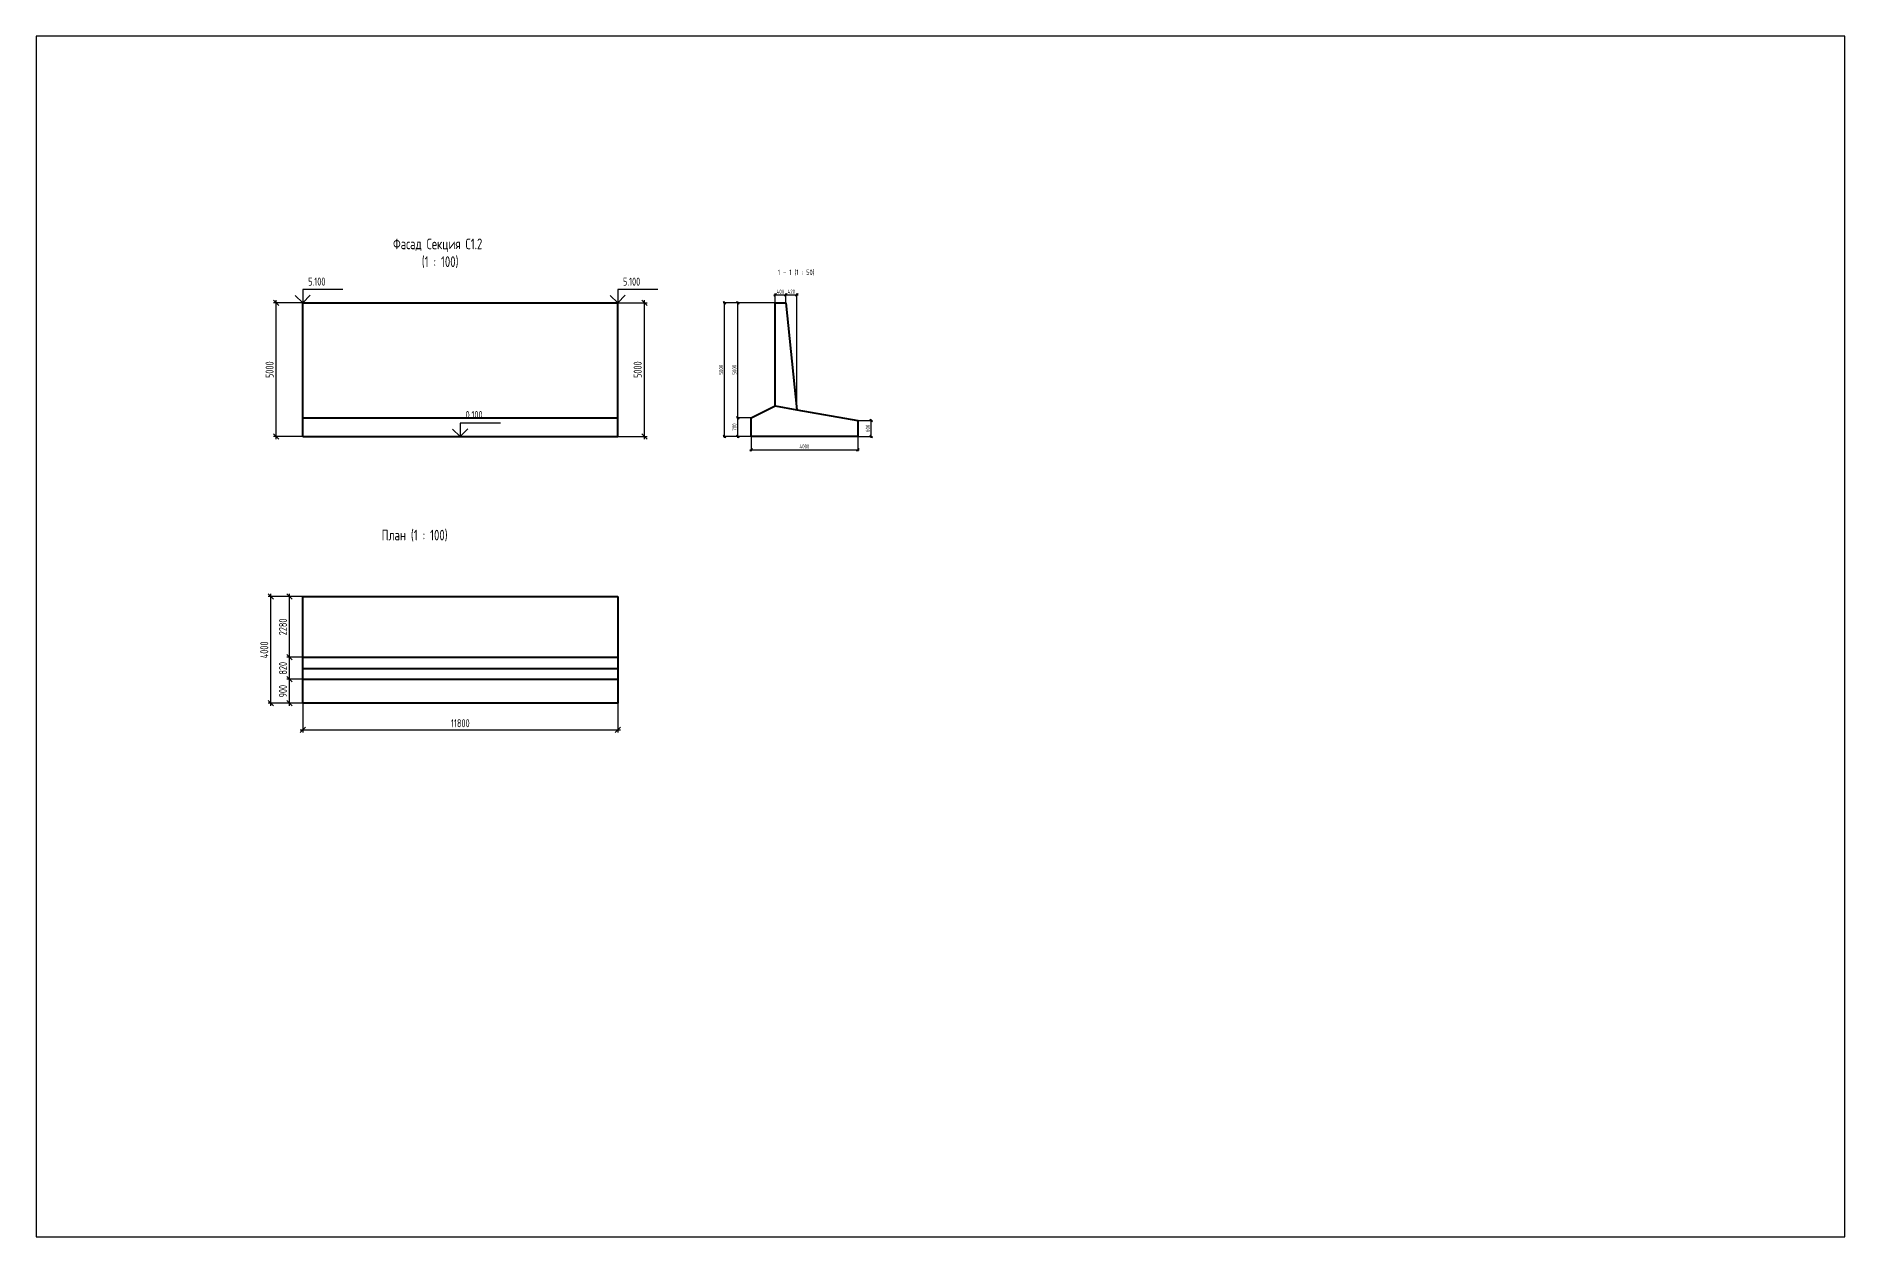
# Model space of a CAD drawing. Header units: millimetres. Extents: x -5073 to 1141180, y -2035460 to 62336.
# Drawn here: x 715395 to 783195, y -29900 to 15100 of the extents above; entities that cross this region are included whole.
import ezdxf
from ezdxf.enums import TextEntityAlignment as Align

# ---------------------------------------------------------------- set-up
doc = ezdxf.new("R2010")
doc.units = ezdxf.units.MM
doc.layers.add('Contur', color=40, linetype='Continuous', lineweight=40)
doc.layers.add('Notes', color=1, linetype='Continuous', plot=False)
doc.layers.add('Size', color=142, linetype='Continuous')
doc.layers.add('Text_B', color=11, linetype='Continuous')
doc.styles.add('RS 0.7', font='romans.shx', dxfattribs={"width": 0.7})
doc.styles.add('RS0.7', font='romans.shx', dxfattribs={"width": 0.7})
doc.dimstyles.new('LIN100', dxfattribs={"dimscale": 100, "dimtxt": 3, "dimasz": 2, "dimexe": 1, "dimexo": 0, "dimgap": 1, "dimtad": 1, "dimdec": 1, "dimrnd": 1, "dimzin": 9, "dimdsep": 46, "dimtxsty": 'RS0.7', "dimblk1": 'OBLIQUE', "dimblk2": 'OBLIQUE', "dimsah": 1, "dimcen": 2, "dimdle": 1, "dimclrd": 256, "dimclre": 256, "dimclrt": 7, "dimazin": 2, "dimtfac": 2.5, "dimtdec": 1, "dimtmove": 0, "dimatfit": 3, "dimfxl": 1, "dimtolj": 1, "dimtzin": 12, "dimlwd": -1, "dimlwe": -1, "dimarcsym": 0})
doc.dimstyles.new('LIN50', dxfattribs={"dimscale": 50, "dimtxt": 3, "dimasz": 2, "dimexe": 1, "dimexo": 0, "dimgap": 1, "dimtad": 1, "dimdec": 1, "dimrnd": 1, "dimzin": 9, "dimdsep": 46, "dimtxsty": 'RS0.7', "dimblk1": 'OBLIQUE', "dimblk2": 'OBLIQUE', "dimsah": 1, "dimcen": 2, "dimdle": 1, "dimclrd": 256, "dimclre": 256, "dimclrt": 7, "dimazin": 2, "dimtfac": 2.5, "dimtdec": 1, "dimtmove": 0, "dimatfit": 3, "dimfxl": 1, "dimtolj": 1, "dimtzin": 12, "dimlwd": -1, "dimlwe": -1, "dimarcsym": 0})

# ---------------------------------------------------------------- blocks, each defined once
blk = doc.blocks.new('_Oblique')
at = {"color": 0, "lineweight": -2}
blk.add_line((-0.5, -0.5), (0.5, 0.5), dxfattribs=at)
blk = doc.blocks.new('*D1384')
at = {"layer": 'Defpoints', "color": 0, "transparency": 16777216}
for p in [(724395, 5100), (725395, 5100), (725395, 100)]:
    blk.add_point(p, dxfattribs=at)
at = {"layer": 'Size', "transparency": 16777216}
for p, q in [((725395, 5100), (724295, 5100)), ((724395, 0), (724395, 5200)), ((725395, 100), (724295, 100))]:
    blk.add_line(p, q, dxfattribs=at)
at = {"layer": 'Size', "transparency": 16777216, "xscale": 200, "yscale": 200, "zscale": 200}
for p, rotation in [((724395, 5100), 90), ((724395, 100), 270)]:
    blk.add_blockref('_Oblique', p, dxfattribs=dict(at, rotation=rotation))
at = {"layer": 'Size', "color": 7, "transparency": 16777216, "insert": (724145, 2600), "char_height": 300, "attachment_point": 5, "rotation": 90, "style": 'RS0.7'}
blk.add_mtext('\\A1;5000', dxfattribs=at)
blk = doc.blocks.new('*D1385')
at = {"layer": 'Defpoints', "color": 0, "transparency": 16777216}
for p in [(737195, 5100), (738195, 5100), (737195, 100)]:
    blk.add_point(p, dxfattribs=at)
at = {"layer": 'Size', "transparency": 16777216}
for p, q in [((737195, 5100), (738295, 5100)), ((738195, 0), (738195, 5200)), ((737195, 100), (738295, 100))]:
    blk.add_line(p, q, dxfattribs=at)
at = {"layer": 'Size', "transparency": 16777216, "xscale": 200, "yscale": 200, "zscale": 200}
for p, rotation in [((738195, 5100), 90), ((738195, 100), 270)]:
    blk.add_blockref('_Oblique', p, dxfattribs=dict(at, rotation=rotation))
at = {"layer": 'Size', "color": 7, "transparency": 16777216, "insert": (737945, 2600), "char_height": 300, "attachment_point": 5, "rotation": 90, "style": 'RS0.7'}
blk.add_mtext('\\A1;5000', dxfattribs=at)
blk = doc.blocks.new('*D1386')
at = {"layer": 'Defpoints', "color": 0, "transparency": 16777216}
for p in [(725395, -9900), (737195, -9900), (737195, -10900)]:
    blk.add_point(p, dxfattribs=at)
at = {"layer": 'Size', "transparency": 16777216}
for p, q in [((725395, -9900), (725395, -11000)), ((737195, -9900), (737195, -11000)), ((725295, -10900), (737295, -10900))]:
    blk.add_line(p, q, dxfattribs=at)
at = {"layer": 'Size', "transparency": 16777216, "xscale": 200, "yscale": 200, "zscale": 200, "rotation": 180}
blk.add_blockref('_Oblique', (725395, -10900), dxfattribs=at)
at = {"layer": 'Size', "transparency": 16777216, "xscale": 200, "yscale": 200, "zscale": 200}
blk.add_blockref('_Oblique', (737195, -10900), dxfattribs=at)
at = {"layer": 'Size', "color": 7, "transparency": 16777216, "insert": (731295, -10650), "char_height": 300, "attachment_point": 5, "style": 'RS0.7'}
blk.add_mtext('\\A1;11800', dxfattribs=at)
blk = doc.blocks.new('*D1387')
at = {"layer": 'Defpoints', "color": 0, "transparency": 16777216}
for p in [(724195, -5900), (725395, -5900), (725395, -9900)]:
    blk.add_point(p, dxfattribs=at)
at = {"layer": 'Size', "transparency": 16777216}
for p, q in [((725395, -5900), (724095, -5900)), ((724195, -10000), (724195, -5800)), ((725395, -9900), (724095, -9900))]:
    blk.add_line(p, q, dxfattribs=at)
at = {"layer": 'Size', "transparency": 16777216, "xscale": 200, "yscale": 200, "zscale": 200}
for p, rotation in [((724195, -5900), 90), ((724195, -9900), 270)]:
    blk.add_blockref('_Oblique', p, dxfattribs=dict(at, rotation=rotation))
at = {"layer": 'Size', "color": 7, "transparency": 16777216, "insert": (723945, -7900), "char_height": 300, "attachment_point": 5, "rotation": 90, "style": 'RS0.7'}
blk.add_mtext('\\A1;4000', dxfattribs=at)
blk = doc.blocks.new('*D1388')
at = {"layer": 'Defpoints', "color": 0, "transparency": 16777216}
for p in [(724895, -9000), (725395, -9000), (725395, -9900)]:
    blk.add_point(p, dxfattribs=at)
at = {"layer": 'Size', "transparency": 16777216}
for p, q in [((725395, -9000), (724795, -9000)), ((724895, -10000), (724895, -8900)), ((725395, -9900), (724795, -9900))]:
    blk.add_line(p, q, dxfattribs=at)
at = {"layer": 'Size', "transparency": 16777216, "xscale": 200, "yscale": 200, "zscale": 200}
for p, rotation in [((724895, -9000), 90), ((724895, -9900), 270)]:
    blk.add_blockref('_Oblique', p, dxfattribs=dict(at, rotation=rotation))
at = {"layer": 'Size', "color": 7, "transparency": 16777216, "insert": (724645, -9450), "char_height": 300, "attachment_point": 5, "rotation": 90, "style": 'RS0.7'}
blk.add_mtext('\\A1;900', dxfattribs=at)
blk = doc.blocks.new('*D1389')
at = {"layer": 'Defpoints', "color": 0, "transparency": 16777216}
for p in [(724895, -8180), (725395, -8180), (725395, -9000)]:
    blk.add_point(p, dxfattribs=at)
at = {"layer": 'Size', "transparency": 16777216}
for p, q in [((724895, -9100), (724895, -8080)), ((725395, -8180), (724795, -8180)), ((725395, -9000), (724795, -9000))]:
    blk.add_line(p, q, dxfattribs=at)
at = {"layer": 'Size', "transparency": 16777216, "xscale": 200, "yscale": 200, "zscale": 200}
for p, rotation in [((724895, -8180), 90), ((724895, -9000), 270)]:
    blk.add_blockref('_Oblique', p, dxfattribs=dict(at, rotation=rotation))
at = {"layer": 'Size', "color": 7, "transparency": 16777216, "insert": (724645, -8590), "char_height": 300, "attachment_point": 5, "rotation": 90, "style": 'RS0.7'}
blk.add_mtext('\\A1;820', dxfattribs=at)
blk = doc.blocks.new('*D1390')
at = {"layer": 'Defpoints', "color": 0, "transparency": 16777216}
for p in [(724895, -5900), (725395, -5900), (725395, -8180)]:
    blk.add_point(p, dxfattribs=at)
at = {"layer": 'Size', "transparency": 16777216}
for p, q in [((725395, -5900), (724795, -5900)), ((724895, -8280), (724895, -5800)), ((725395, -8180), (724795, -8180))]:
    blk.add_line(p, q, dxfattribs=at)
at = {"layer": 'Size', "transparency": 16777216, "xscale": 200, "yscale": 200, "zscale": 200}
for p, rotation in [((724895, -5900), 90), ((724895, -8180), 270)]:
    blk.add_blockref('_Oblique', p, dxfattribs=dict(at, rotation=rotation))
at = {"layer": 'Size', "color": 7, "transparency": 16777216, "insert": (724645, -7040), "char_height": 300, "attachment_point": 5, "rotation": 90, "style": 'RS0.7'}
blk.add_mtext('\\A1;2280', dxfattribs=at)
blk = doc.blocks.new('*D1391')
at = {"layer": 'Defpoints', "color": 0, "transparency": 16777216}
for p in [(741695, 5100), (743095, 5100), (742195, 100)]:
    blk.add_point(p, dxfattribs=at)
at = {"layer": 'Size', "transparency": 16777216}
for p, q in [((743095, 5100), (741645, 5100)), ((741695, 50), (741695, 5150)), ((742195, 100), (741645, 100))]:
    blk.add_line(p, q, dxfattribs=at)
at = {"layer": 'Size', "transparency": 16777216, "xscale": 100, "yscale": 100, "zscale": 100}
for p, rotation in [((741695, 5100), 90), ((741695, 100), 270)]:
    blk.add_blockref('_Oblique', p, dxfattribs=dict(at, rotation=rotation))
at = {"layer": 'Size', "color": 7, "transparency": 16777216, "insert": (741570, 2600), "char_height": 150, "attachment_point": 5, "rotation": 90, "style": 'RS0.7'}
blk.add_mtext('\\A1;5000', dxfattribs=at)
blk = doc.blocks.new('*D1392')
at = {"layer": 'Defpoints', "color": 0, "transparency": 16777216}
for p in [(742195, 100), (746195, 100), (746195, -400)]:
    blk.add_point(p, dxfattribs=at)
at = {"layer": 'Size', "transparency": 16777216}
for p, q in [((742195, 100), (742195, -450)), ((746195, 100), (746195, -450)), ((742145, -400), (746245, -400))]:
    blk.add_line(p, q, dxfattribs=at)
at = {"layer": 'Size', "transparency": 16777216, "xscale": 100, "yscale": 100, "zscale": 100, "rotation": 180}
blk.add_blockref('_Oblique', (742195, -400), dxfattribs=at)
at = {"layer": 'Size', "transparency": 16777216, "xscale": 100, "yscale": 100, "zscale": 100}
blk.add_blockref('_Oblique', (746195, -400), dxfattribs=at)
at = {"layer": 'Size', "color": 7, "transparency": 16777216, "insert": (744195, -275), "char_height": 150, "attachment_point": 5, "style": 'RS0.7'}
blk.add_mtext('\\A1;4000', dxfattribs=at)
blk = doc.blocks.new('*D1393')
at = {"layer": 'Defpoints', "color": 0, "transparency": 16777216}
for p in [(741195, 5100), (743095, 5100), (742195, 100)]:
    blk.add_point(p, dxfattribs=at)
at = {"layer": 'Size', "transparency": 16777216}
for p, q in [((743095, 5100), (741145, 5100)), ((741195, 50), (741195, 5150)), ((742195, 100), (741145, 100))]:
    blk.add_line(p, q, dxfattribs=at)
at = {"layer": 'Size', "transparency": 16777216, "xscale": 100, "yscale": 100, "zscale": 100}
for p, rotation in [((741195, 5100), 90), ((741195, 100), 270)]:
    blk.add_blockref('_Oblique', p, dxfattribs=dict(at, rotation=rotation))
at = {"layer": 'Size', "color": 7, "transparency": 16777216, "insert": (741070, 2600), "char_height": 150, "attachment_point": 5, "rotation": 90, "style": 'RS0.7'}
blk.add_mtext('\\A1;5000', dxfattribs=at)
blk = doc.blocks.new('*D1394')
at = {"layer": 'Defpoints', "color": 0, "transparency": 16777216}
for p in [(741695, 800), (742195, 800), (742195, 100)]:
    blk.add_point(p, dxfattribs=at)
at = {"layer": 'Size', "transparency": 16777216}
for p, q in [((742195, 800), (741645, 800)), ((741695, 50), (741695, 850)), ((742195, 100), (741645, 100))]:
    blk.add_line(p, q, dxfattribs=at)
at = {"layer": 'Size', "transparency": 16777216, "xscale": 100, "yscale": 100, "zscale": 100}
for p, rotation in [((741695, 800), 90), ((741695, 100), 270)]:
    blk.add_blockref('_Oblique', p, dxfattribs=dict(at, rotation=rotation))
at = {"layer": 'Size', "color": 7, "transparency": 16777216, "insert": (741570, 450), "char_height": 150, "attachment_point": 5, "rotation": 90, "style": 'RS0.7'}
blk.add_mtext('\\A1;700', dxfattribs=at)
blk = doc.blocks.new('*D1395')
at = {"layer": 'Defpoints', "color": 0, "transparency": 16777216}
for p in [(743095, 5100), (743495, 5400), (743495, 5100)]:
    blk.add_point(p, dxfattribs=at)
at = {"layer": 'Size', "transparency": 16777216}
for p, q in [((743095, 5100), (743095, 5450)), ((743495, 5100), (743495, 5450)), ((743045, 5400), (743545, 5400))]:
    blk.add_line(p, q, dxfattribs=at)
at = {"layer": 'Size', "transparency": 16777216, "xscale": 100, "yscale": 100, "zscale": 100, "rotation": 180}
blk.add_blockref('_Oblique', (743095, 5400), dxfattribs=at)
at = {"layer": 'Size', "transparency": 16777216, "xscale": 100, "yscale": 100, "zscale": 100}
blk.add_blockref('_Oblique', (743495, 5400), dxfattribs=at)
at = {"layer": 'Size', "color": 7, "transparency": 16777216, "insert": (743295, 5525), "char_height": 150, "attachment_point": 5, "style": 'RS0.7'}
blk.add_mtext('\\A1;400', dxfattribs=at)
blk = doc.blocks.new('*D1396')
at = {"layer": 'Defpoints', "color": 0, "transparency": 16777216}
for p in [(743495, 5100), (743915, 5400), (743915, 1100)]:
    blk.add_point(p, dxfattribs=at)
at = {"layer": 'Size', "transparency": 16777216}
for p, q in [((743495, 5100), (743495, 5450)), ((743915, 1100), (743915, 5450)), ((743445, 5400), (743965, 5400))]:
    blk.add_line(p, q, dxfattribs=at)
at = {"layer": 'Size', "transparency": 16777216, "xscale": 100, "yscale": 100, "zscale": 100, "rotation": 180}
blk.add_blockref('_Oblique', (743495, 5400), dxfattribs=at)
at = {"layer": 'Size', "transparency": 16777216, "xscale": 100, "yscale": 100, "zscale": 100}
blk.add_blockref('_Oblique', (743915, 5400), dxfattribs=at)
at = {"layer": 'Size', "color": 7, "transparency": 16777216, "insert": (743705, 5525), "char_height": 150, "attachment_point": 5, "style": 'RS0.7'}
blk.add_mtext('\\A1;420', dxfattribs=at)
blk = doc.blocks.new('*D1397')
at = {"layer": 'Defpoints', "color": 0, "transparency": 16777216}
for p in [(746195, 700), (746695, 700), (746195, 100)]:
    blk.add_point(p, dxfattribs=at)
at = {"layer": 'Size', "transparency": 16777216}
for p, q in [((746195, 700), (746745, 700)), ((746695, 50), (746695, 750)), ((746195, 100), (746745, 100))]:
    blk.add_line(p, q, dxfattribs=at)
at = {"layer": 'Size', "transparency": 16777216, "xscale": 100, "yscale": 100, "zscale": 100}
for p, rotation in [((746695, 700), 90), ((746695, 100), 270)]:
    blk.add_blockref('_Oblique', p, dxfattribs=dict(at, rotation=rotation))
at = {"layer": 'Size', "color": 7, "transparency": 16777216, "insert": (746570, 400), "char_height": 150, "attachment_point": 5, "rotation": 90, "style": 'RS0.7'}
blk.add_mtext('\\A1;600', dxfattribs=at)
blk = doc.blocks.new('Otmetka')
at = {"lineweight": 25}
for p, q in [((0, 0), (-10, 0)), ((0, 5), (0, 0)), ((15, 5), (0, 5)), ((0, 0), (5, 0))]:
    blk.add_line(p, q, dxfattribs=at)
blk.add_lwpolyline([(-2.89, 2.77), (0, 0), (2.77, 2.89)], dxfattribs=at)
at = {"color": 7, "style": 'RS 0.7', "width": 0.7}
blk.add_attdef('+ОТМЕТКА', (1.97, 6.51), '', height=3, dxfattribs=at)
at = {"color": 7, "style": 'RS 0.7', "width": 0.7, "flags": 8}
blk.add_attdef('ПРИМЕЧАНИЕ', text='', height=3, dxfattribs=at).set_placement((1.97, 4.33), align=Align.TOP_LEFT)

msp = doc.modelspace()

# ---------------------------------------------------------------- linework, layer by layer
at = {"layer": 'Contur'}
for p, q in [((725395.41, 5100), (737195.41, 5100)), ((725395.41, 100), (725395.41, 5100)), ((737195.41, 100), (737195.41, 5100)), ((743095.41, 1245), (743095.41, 5100)), ((743095.41, 5100), (743495.41, 5100)), ((743495.41, 5100), (743915.41, 1100)), ((725395.41, 800), (737195.41, 800)), ((742195.41, 800), (743095.41, 1245)), ((742195.41, 100), (742195.41, 800)), ((743095.41, 1245), (743915.41, 1100)), ((743915.41, 1100), (746195.41, 700)), ((746195.41, 700), (746195.41, 100)), ((725395.41, 100), (737195.41, 100)), ((746195.41, 100), (742195.41, 100)), ((725395.41, -9900), (725395.41, -5900)), ((725395.41, -5900), (737195.41, -5900)), ((737195.41, -5900), (737195.41, -9900)), ((725395.41, -8180), (737195.41, -8180)), ((725395.41, -8600), (737195.41, -8600)), ((725395.41, -9000), (737195.41, -9000)), ((737195.41, -9900), (725395.41, -9900))]:
    msp.add_line(p, q, dxfattribs=at)
at = {"layer": 'Notes'}
for p, q in [((783195.41, 15100), (715395.41, 15100)), ((715395.41, 15100), (715395.41, -29900)), ((783195.41, -29900), (783195.41, 15100)), ((715395.41, -29900), (783195.41, -29900))]:
    msp.add_line(p, q, dxfattribs=at)

# ---------------------------------------------------------------- block references
at = {"layer": 'Size', "xscale": 100, "yscale": 100, "zscale": 100}
for p, values in [((725395.41, 5100), {'+ОТМЕТКА': '5.100'}), ((737195.41, 5100), {'+ОТМЕТКА': '5.100'}), ((731295.41, 100), {'+ОТМЕТКА': '0.100'})]:
    msp.add_blockref('Otmetka', p, dxfattribs=at).add_auto_attribs(values)

# ---------------------------------------------------------------- texts
at = {"layer": 'Text_B', "style": 'RS0.7'}
for s, insert, char_height, attachment_point in [('Фасад Секция С1.2^J (1 : 100)', (730445.41, 6961.9), 400, 5), ('1 - 1 (1 : 50)', (743195.41, 6350), 200, 1), ('План (1 : 100)', (728345.41, -3400), 400, 1)]:
    msp.add_mtext(s, dxfattribs=dict(at, insert=insert, char_height=char_height, attachment_point=attachment_point))

# ---------------------------------------------------------------- dimensions: what is measured, and where the dimension line sits
at = {"layer": 'Size'}
for base, p1, p2, angle, dimstyle, picture, middle in [((743495.41, 5400), (743095.41, 5100), (743495.41, 5100), 180, 'LIN50', '*D1395', (743295.41, 5525)), ((743915.41, 5400), (743495.41, 5100), (743915.41, 1100), 180, 'LIN50', '*D1396', (743705.41, 5525)), ((724395.41, 5100), (725395.41, 100), (725395.41, 5100), 90, 'LIN100', '*D1384', (724145.41, 2600)), ((738195.41, 5100), (737195.41, 100), (737195.41, 5100), 270, 'LIN100', '*D1385', (737945.41, 2600)), ((741195.41, 5100), (742195.41, 100), (743095.41, 5100), 90, 'LIN50', '*D1393', (741070.41, 2600)), ((741695.41, 5100), (742195.41, 100), (743095.41, 5100), 90, 'LIN50', '*D1391', (741570.41, 2600)), ((741695.41, 800), (742195.41, 100), (742195.41, 800), 90, 'LIN50', '*D1394', (741570.41, 450)), ((746695.41, 700), (746195.41, 100), (746195.41, 700), 270, 'LIN50', '*D1397', (746570.41, 400)), ((724195.41, -5900), (725395.41, -9900), (725395.41, -5900), 90, 'LIN100', '*D1387', (723945.41, -7900)), ((724895.41, -5900), (725395.41, -8180), (725395.41, -5900), 90, 'LIN100', '*D1390', (724645.41, -7040)), ((724895.41, -8180), (725395.41, -9000), (725395.41, -8180), 90, 'LIN100', '*D1389', (724645.41, -8590)), ((724895.41, -9000), (725395.41, -9900), (725395.41, -9000), 90, 'LIN100', '*D1388', (724645.41, -9450))]:
    dim = msp.add_linear_dim(base=base, p1=p1, p2=p2, angle=angle, dimstyle=dimstyle, dxfattribs=at)
    dim.commit()
    dim.dimension.update_dxf_attribs({"geometry": picture, "text_midpoint": middle})
for base, p1, p2, dimstyle, picture, middle in [((746195.41, -400), (742195.41, 100), (746195.41, 100), 'LIN50', '*D1392', (744195.41, -275)), ((737195.41, -10900), (725395.41, -9900), (737195.41, -9900), 'LIN100', '*D1386', (731295.41, -10650))]:
    dim = msp.add_linear_dim(base=base, p1=p1, p2=p2, dimstyle=dimstyle, dxfattribs=at)
    dim.commit()
    dim.dimension.update_dxf_attribs({"geometry": picture, "text_midpoint": middle})

doc.saveas('drawing.dxf')
